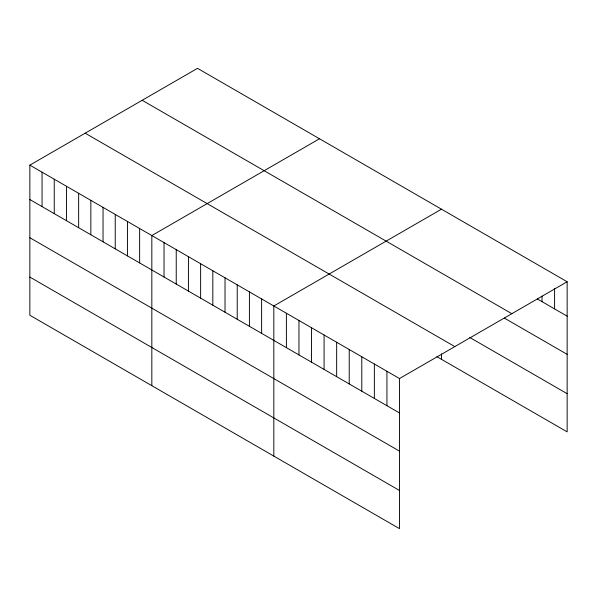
<?xml version="1.0" encoding="UTF-8"?>
<svg xmlns="http://www.w3.org/2000/svg" width="597" height="597" viewBox="0 0 597 597"><rect width="100%" height="100%" fill="white"/><g stroke="black" fill="none" stroke-linecap="round" stroke-linejoin="round"><path stroke-width="0.9" d="M567.15 281.747L399.497 378.543L399.497 528.666L29.85 315.253L29.85 165.13L197.503 68.334L567.15 281.747L567.15 431.87L436.892 356.67M319.485 138.765L151.832 235.554L151.832 385.677M441.467 209.189L273.822 305.985L273.822 456.101M537.3 298.933L567.15 316.164M142.176 100.281L511.823 313.694M504.308 318.067L567.15 354.349M469.749 337.454L567.15 393.692M85.177 133.191L454.824 346.603M29.85 165.13L399.497 378.543M29.85 199.547L399.497 412.96M29.85 237.725L399.497 451.145M29.85 277.068L399.497 490.48M554.583 288.448L554.583 308.91M542.016 296.075L542.016 301.657M441.467 353.857L441.467 359.312M386.931 371.289L386.931 405.706M374.364 364.028L374.364 398.445M361.797 356.775L361.797 391.192M349.223 349.521L349.223 383.938M336.656 342.26L336.656 376.677M324.089 335.007L324.089 369.424M311.522 327.753L311.522 362.17M298.955 320.492L298.955 354.909M286.388 313.238L286.388 347.655M261.62 298.94L261.62 333.357M249.419 291.896L249.419 326.313M237.225 284.851L237.225 319.268M225.024 277.814L225.024 312.231M212.823 270.769L212.823 305.186M200.629 263.725L200.629 298.142M188.428 256.68L188.428 291.097M176.234 249.643L176.234 284.06M164.033 242.598L164.033 277.015M139.638 228.509L139.638 262.926M127.437 221.472L127.437 255.889M115.236 214.427L115.236 248.845M103.042 207.383L103.042 241.8M90.841 200.346L90.841 234.755M78.647 193.301L78.647 227.718M66.446 186.257L66.446 220.674M54.245 179.212L54.245 213.629M42.051 172.175L42.051 206.584"/></g></svg>
